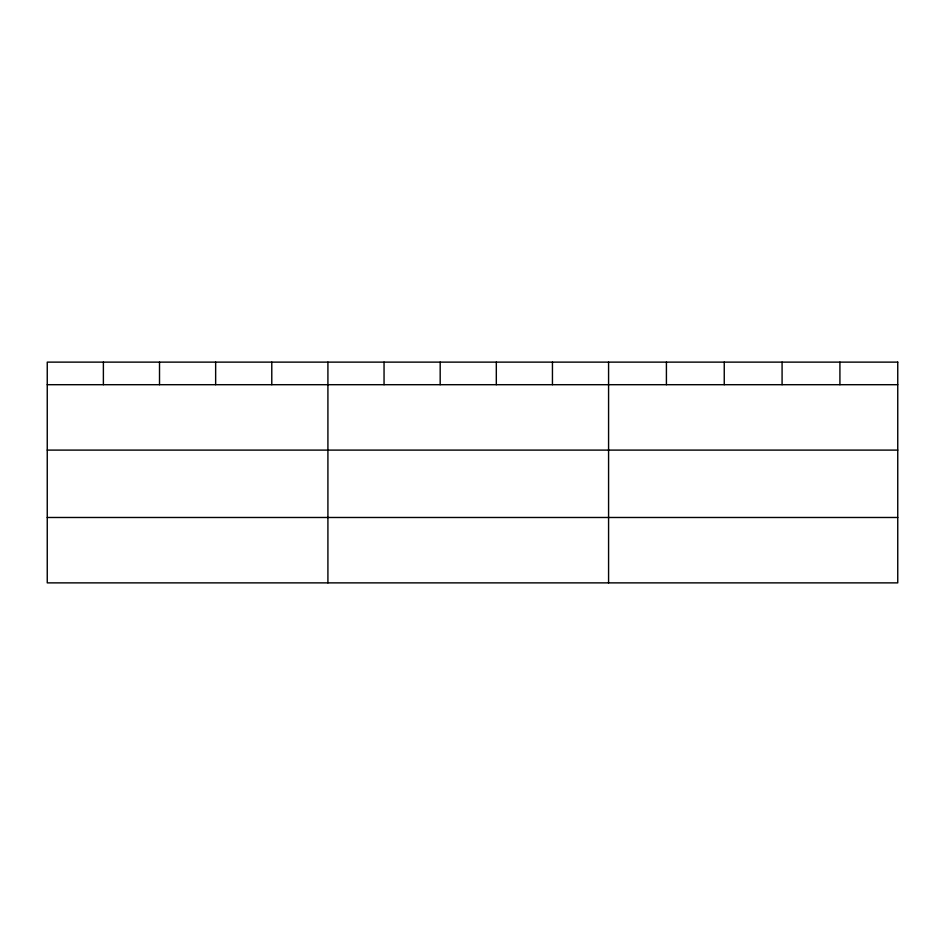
<?xml version="1.0" encoding="UTF-8"?>
<svg xmlns="http://www.w3.org/2000/svg" width="945" height="945" viewBox="0 0 945 945"><rect width="100%" height="100%" fill="white"/><g stroke="black" fill="none" stroke-linecap="round" stroke-linejoin="round"><path stroke-width="1.42" d="M47.25 384.698L897.75 384.698M47.25 450.103L897.75 450.103M47.25 517.482L897.75 517.482M839.916 362.124L839.916 384.698M782.082 362.124L782.082 384.698M724.248 362.124L724.248 384.698M666.414 362.124L666.414 384.698M608.58 362.124L608.58 582.876M552.447 362.124L552.447 384.698M496.314 362.124L496.314 384.698M440.181 362.124L440.181 384.698M384.048 362.124L384.048 384.698M327.915 362.124L327.915 582.876M271.782 362.124L271.782 384.698M215.649 362.124L215.649 384.698M159.516 362.124L159.516 384.698M103.383 362.124L103.383 384.698M897.75 362.124L47.25 362.124L47.25 582.876L897.75 582.876L897.75 362.124"/></g></svg>
